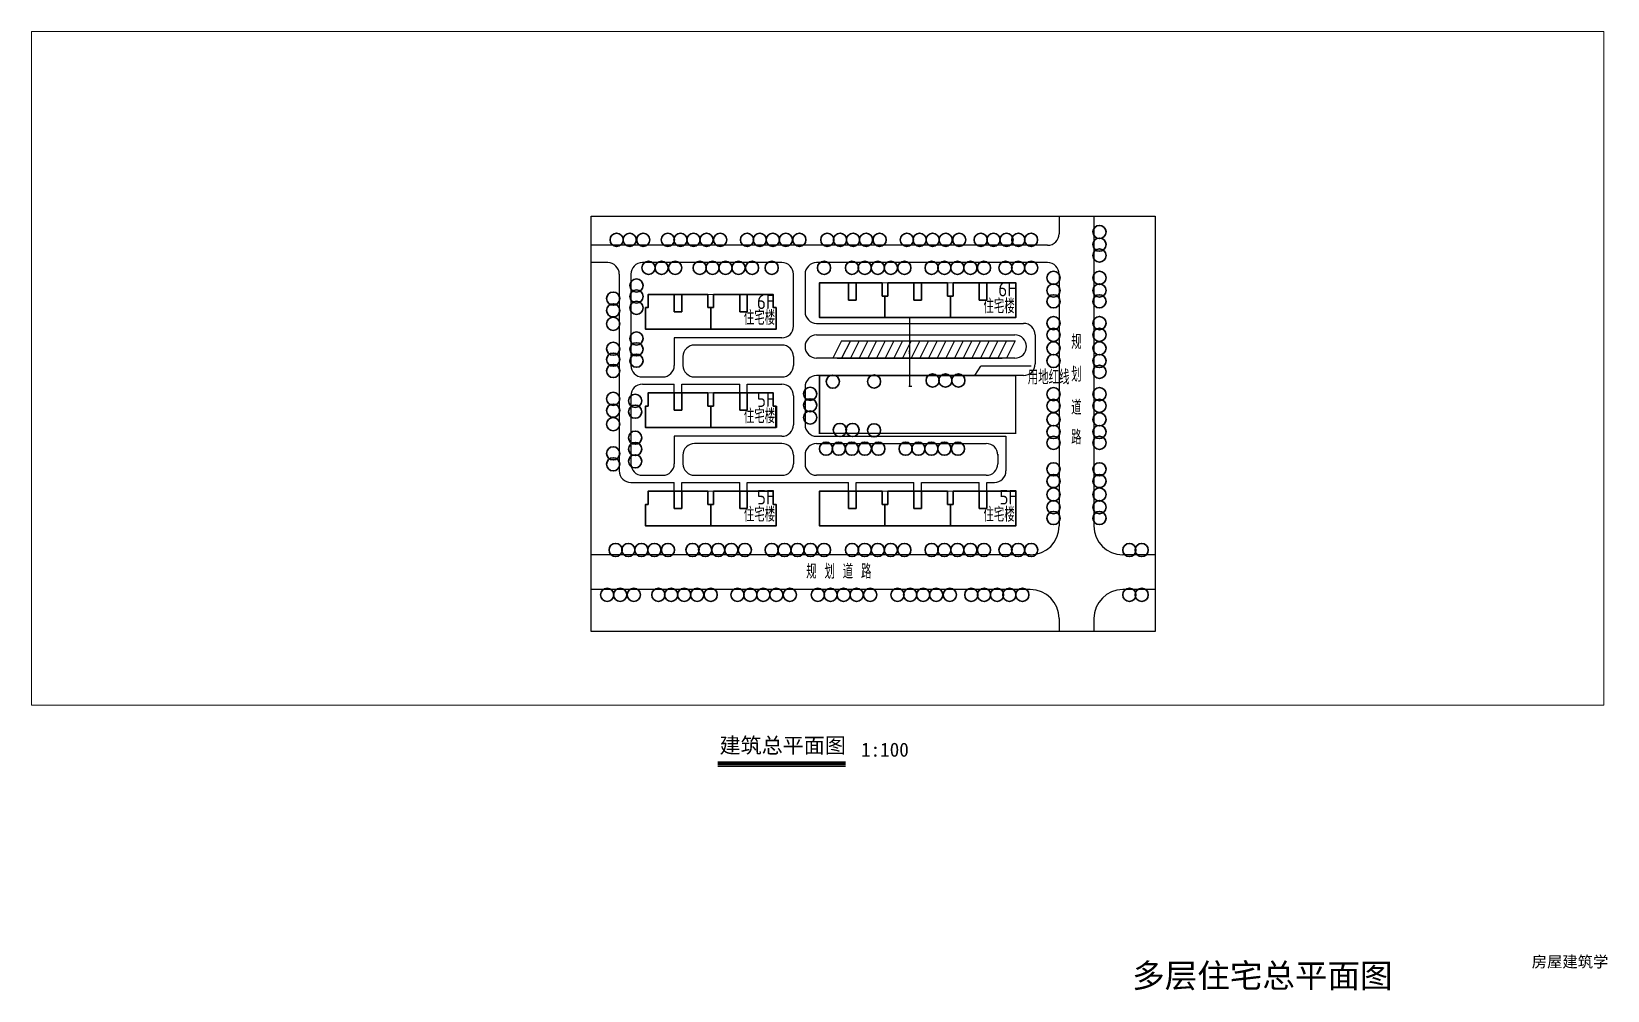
# Paper-space layout 'A' of a CAD drawing. Header units: millimetres. Extents: x 21 to 582, y 37 to 378.
# The model-space entities are those that its viewports show. They can reach past a viewport. Long polylines and large blocks are cut down to what shows.
import ezdxf

# ---------------------------------------------------------------- set-up
doc = ezdxf.new("R2010")
doc.units = ezdxf.units.MM
doc.header["$LTSCALE"] = 1000
doc.header["$MEASUREMENT"] = 0
doc.linetypes.add('DASH', pattern=[0.35, 0.25, -0.1])
doc.layers.get('0').update_dxf_attribs({"linetype": 'CONTINUOUS'})
doc.layers.get('Defpoints').update_dxf_attribs({"linetype": 'CONTINUOUS'})
for name, color, linetype in [('PUB_DIM', 3, 'CONTINUOUS'), ('PUB_TEXT', 7, 'CONTINUOUS'), ('PUB_TITLE', 8, 'CONTINUOUS'), ('用地红线', 1, 'DASH'), ('道路线', 4, 'CONTINUOUS')]:
    doc.layers.add(name, color=color, linetype=linetype)
doc.layers.add('原有建筑', color=6, linetype='CONTINUOUS', lineweight=30)
doc.layers.add('绿化', color=94, linetype='CONTINUOUS', lineweight=30)
doc.styles.add('FS', font='simfang.ttf')
doc.styles.get("Standard").update_dxf_attribs({"font": 'GBENOR', "bigfont": 'GBCBIG'})
doc.dimstyles.get("Standard").update_dxf_attribs({"dimscale": 100, "dimtxt": 3.5, "dimasz": 1, "dimexe": 2.5, "dimexo": 3, "dimgap": 1.5, "dimtad": 1, "dimdec": 0, "dimzin": 0, "dimdsep": 46, "dimtxsty": 'Standard', "dimblk": 'ARCHTICK', "dimcen": 0.09, "dimadec": 0, "dimazin": 0, "dimtfac": 1, "dimtdec": 0, "dimtix": 1, "dimtmove": 2, "dimatfit": 3, "dimfxl": 1, "dimtolj": 1, "dimtzin": 0, "dimarcsym": 0})

# ---------------------------------------------------------------- blocks, each defined once
blk = doc.blocks.new('_ArchTick')
at = {"color": 0, "linetype": 'ByBlock', "const_width": 0.4}
blk.add_lwpolyline([(-0.5, -0.5), (0.5, 0.5)], dxfattribs=at)
blk = doc.blocks.new('*D11')
at = {"color": 0, "lineweight": -2, "transparency": 16777216}
for p, q in [((323851, -17224), (321774, -17224)), ((322024, -17224), (322024, -41052)), ((322815, -41052), (321774, -41052))]:
    blk.add_line(p, q, dxfattribs=at)
at = {"layer": 'Defpoints', "color": 0, "transparency": 16777216}
for p in [(324151, -17224), (322024, -41052), (323115, -41052)]:
    blk.add_point(p, dxfattribs=at)
at = {"color": 0, "lineweight": -2, "transparency": 16777216, "xscale": 100, "yscale": 100, "zscale": 100}
for p, rotation in [((322024, -17224), 90), ((322024, -41052), 270)]:
    blk.add_blockref('_ArchTick', p, dxfattribs=dict(at, rotation=rotation))
at = {"color": 0, "transparency": 16777216, "insert": (321699, -29138), "char_height": 350, "attachment_point": 5, "rotation": 90}
blk.add_mtext('\\A1;23828', dxfattribs=at)

msp = doc.modelspace()

# ---------------------------------------------------------------- linework, layer by layer
for p, q in [((317442.5, -17224.4), (320924.7, -17224.4)), ((298560.1, -25224.4), (295560.1, -31224.4)), ((298560.1, -25224.4), (301560.1, -25224.4)), ((301560.1, -25224.4), (298560.1, -31224.4)), ((301560.1, -25224.4), (298560.1, -31224.4)), ((301560.1, -25224.4), (304560.1, -25224.4)), ((304560.1, -25224.4), (301560.1, -31224.4)), ((304560.1, -25224.4), (301560.1, -31224.4)), ((304560.1, -25224.4), (307560.1, -25224.4)), ((307560.1, -25224.4), (304560.1, -31224.4)), ((307560.1, -25224.4), (304560.1, -31224.4)), ((307560.1, -25224.4), (310560.1, -25224.4)), ((310560.1, -25224.4), (307560.1, -31224.4)), ((310560.1, -25224.4), (307560.1, -31224.4)), ((310560.1, -25224.4), (313560.1, -25224.4)), ((313560.1, -25224.4), (310560.1, -31224.4)), ((313560.1, -25224.4), (310560.1, -31224.4)), ((313560.1, -25224.4), (316560.1, -25224.4)), ((316560.1, -25224.4), (313560.1, -31224.4)), ((316560.1, -25224.4), (313560.1, -31224.4)), ((316560.1, -25224.4), (319560.1, -25224.4)), ((319560.1, -25224.4), (316560.1, -31224.4)), ((319560.1, -25224.4), (316560.1, -31224.4)), ((319560.1, -25224.4), (322560.1, -25224.4)), ((322560.1, -25224.4), (319560.1, -31224.4)), ((322560.1, -25224.4), (319560.1, -31224.4)), ((322560.1, -25224.4), (325560.1, -25224.4)), ((325560.1, -25224.4), (322560.1, -31224.4)), ((325560.1, -25224.4), (322560.1, -31224.4)), ((325560.1, -25224.4), (328560.1, -25224.4)), ((328560.1, -25224.4), (325560.1, -31224.4)), ((328560.1, -25224.4), (325560.1, -31224.4)), ((328560.1, -25224.4), (331560.1, -25224.4)), ((331560.1, -25224.4), (328560.1, -31224.4)), ((331560.1, -25224.4), (328560.1, -31224.4)), ((331560.1, -25224.4), (334560.1, -25224.4)), ((334560.1, -25224.4), (331560.1, -31224.4)), ((334560.1, -25224.4), (331560.1, -31224.4)), ((334560.1, -25224.4), (337560.1, -25224.4)), ((337560.1, -25224.4), (334560.1, -31224.4)), ((337560.1, -25224.4), (334560.1, -31224.4)), ((337560.1, -25224.4), (340560.1, -25224.4)), ((340560.1, -25224.4), (337560.1, -31224.4)), ((340560.1, -25224.4), (337560.1, -31224.4)), ((340560.1, -25224.4), (343560.1, -25224.4)), ((343560.1, -25224.4), (340560.1, -31224.4)), ((343560.1, -25224.4), (340560.1, -31224.4)), ((343560.1, -25224.4), (346560.1, -25224.4)), ((346560.1, -25224.4), (343560.1, -31224.4)), ((346560.1, -25224.4), (343560.1, -31224.4)), ((346560.1, -25224.4), (349560.1, -25224.4)), ((349560.1, -25224.4), (346560.1, -31224.4)), ((349560.1, -25224.4), (346560.1, -31224.4)), ((349560.1, -25224.4), (352560.1, -25224.4)), ((352560.1, -25224.4), (349560.1, -31224.4)), ((352560.1, -25224.4), (349560.1, -31224.4)), ((352560.1, -25224.4), (355560.1, -25224.4)), ((355560.1, -25224.4), (352560.1, -31224.4)), ((355560.1, -25224.4), (352560.1, -31224.4)), ((355560.1, -25224.4), (358560.1, -25224.4)), ((358560.1, -25224.4), (355560.1, -31224.4)), ((358560.1, -25224.4), (355560.1, -31224.4)), ((297060.1, -31224.4), (300060.1, -31224.4)), ((300060.1, -31224.4), (303060.1, -31224.4)), ((303060.1, -31224.4), (306060.1, -31224.4)), ((306060.1, -31224.4), (309060.1, -31224.4)), ((309060.1, -31224.4), (312060.1, -31224.4)), ((312060.1, -31224.4), (315060.1, -31224.4)), ((315060.1, -31224.4), (318060.1, -31224.4)), ((318060.1, -31224.4), (321060.1, -31224.4)), ((321060.1, -31224.4), (324060.1, -31224.4)), ((324060.1, -31224.4), (327060.1, -31224.4)), ((327060.1, -31224.4), (330060.1, -31224.4)), ((330060.1, -31224.4), (333060.1, -31224.4)), ((333060.1, -31224.4), (336060.1, -31224.4)), ((336060.1, -31224.4), (339060.1, -31224.4)), ((339060.1, -31224.4), (342060.1, -31224.4)), ((342060.1, -31224.4), (345060.1, -31224.4)), ((345060.1, -31224.4), (348060.1, -31224.4)), ((348060.1, -31224.4), (351060.1, -31224.4)), ((351060.1, -31224.4), (354060.1, -31224.4)), ((307114.8, -37224.4), (321514.8, -37224.4)), ((324714.8, -37224.4), (325542.5, -37224.4)), ((346574.6, -34008.2), (344437.6, -37224.4)), ((345714.9, -37224.4), (346142.5, -37224.4))]:
    msp.add_line(p, q)
msp.add_lwpolyline([(364039.8, -34008.2), (346621.3, -34008.2)])
at = {"layer": 'PUB_DIM'}
for p, q in [((312521.5, -17224.4), (305985.1, -17224.4)), ((312521.5, -77224.4), (305985.1, -77224.4))]:
    msp.add_line(p, q, dxfattribs=at)
at = {"layer": 'PUB_TITLE'}
for p, q in [((211952.5, 17849.1), (406952.5, 17849.1)), ((211952.5, -125650.9), (211952.5, 17849.1)), ((406952.5, 17849.1), (406952.5, -125650.9)), ((406952.5, -125650.9), (211952.5, -125650.9))]:
    msp.add_line(p, q, dxfattribs=at)
at = {"layer": '原有建筑'}
for p, q in [((290921.5, -5224.4), (312521.5, -5224.4)), ((290921.5, -17224.4), (290921.5, -5224.4)), ((300921.5, -11224.4), (300921.5, -5224.4)), ((303521.5, -11224.4), (303521.5, -5224.4)), ((312521.5, -9774.2), (312521.5, -5224.4)), ((314521.5, -9774.2), (314521.5, -5224.4)), ((314521.5, -5224.4), (335121.5, -5224.4)), ((323521.5, -11224.4), (323521.5, -5224.4)), ((326121.5, -11224.4), (326121.5, -5224.4)), ((335121.5, -9774.2), (335121.5, -5224.4)), ((337121.5, -9774.2), (337121.5, -5224.4)), ((337121.5, -5224.4), (358721.5, -5224.4)), ((346121.5, -11224.4), (346121.5, -5224.4)), ((348721.5, -11224.4), (348721.5, -5224.4)), ((358721.5, -5224.4), (358721.5, -17224.4)), ((231721.5, -9224.4), (252321.5, -9224.4)), ((231721.5, -13774.2), (231721.5, -9224.4)), ((240721.5, -15224.4), (240721.5, -9224.4)), ((243321.5, -15224.4), (243321.5, -9224.4)), ((252321.5, -13774.2), (252321.5, -9224.4)), ((254321.5, -9224.4), (274921.5, -9224.4)), ((254321.5, -13774.2), (254321.5, -9224.4)), ((263321.5, -15224.4), (263321.5, -9224.4)), ((265921.5, -15224.4), (265921.5, -9224.4)), ((274921.5, -13774.2), (274921.5, -9224.4)), ((312521.5, -9774.2), (314521.5, -9774.2)), ((313521.5, -17224.4), (313521.5, -9774.2)), ((337121.5, -9774.2), (335121.5, -9774.2)), ((336121.5, -17224.4), (336121.5, -9774.2)), ((358721.5, -17224.4), (358721.5, -9774.2)), ((230721.5, -21224.4), (230721.5, -13774.2)), ((230721.5, -13774.2), (231721.5, -13774.2)), ((243321.5, -15224.4), (240721.5, -15224.4)), ((254321.5, -13774.2), (252321.5, -13774.2)), ((253321.5, -21224.4), (253321.5, -13774.2)), ((263321.5, -15224.4), (265921.5, -15224.4)), ((275921.5, -13774.2), (274921.5, -13774.2)), ((275921.5, -13774.2), (275921.5, -21224.4)), ((275921.5, -21224.4), (275921.5, -13774.2)), ((275921.5, -21224.4), (275921.5, -13774.2)), ((300921.5, -11224.4), (303521.5, -11224.4)), ((326121.5, -11224.4), (323521.5, -11224.4)), ((346121.5, -11224.4), (348721.5, -11224.4)), ((275921.5, -21224.4), (230721.5, -21224.4)), ((358721.5, -17224.4), (290921.5, -17224.4)), ((231721.5, -43224.4), (252321.5, -43224.4)), ((231721.5, -47774.2), (231721.5, -43224.4)), ((240721.5, -49224.4), (240721.5, -43224.4)), ((243321.5, -49224.4), (243321.5, -43224.4)), ((252321.5, -47774.2), (252321.5, -43224.4)), ((254321.5, -43224.4), (274921.5, -43224.4)), ((254321.5, -47774.2), (254321.5, -43224.4)), ((263321.5, -49224.4), (263321.5, -43224.4)), ((265921.5, -49224.4), (265921.5, -43224.4)), ((274921.5, -43224.4), (274921.5, -47774.2)), ((230721.5, -55224.4), (230721.5, -47774.2)), ((230721.5, -47774.2), (231721.5, -47774.2)), ((254321.5, -47774.2), (252321.5, -47774.2)), ((253321.5, -55224.4), (253321.5, -47774.2)), ((274921.5, -47774.2), (275921.5, -47774.2)), ((243321.5, -49224.4), (240721.5, -49224.4)), ((263321.5, -49224.4), (265921.5, -49224.4)), ((275921.5, -55224.4), (230721.5, -55224.4)), ((231721.5, -77224.4), (252321.5, -77224.4)), ((231721.5, -81774.2), (231721.5, -77224.4)), ((240721.5, -83224.4), (240721.5, -77224.4)), ((243321.5, -83224.4), (243321.5, -77224.4)), ((252321.5, -81774.2), (252321.5, -77224.4)), ((254321.5, -77224.4), (274921.5, -77224.4)), ((254321.5, -81774.2), (254321.5, -77224.4)), ((263321.5, -83224.4), (263321.5, -77224.4)), ((265921.5, -83224.4), (265921.5, -77224.4)), ((274921.5, -81774.2), (274921.5, -77224.4)), ((290921.5, -77224.4), (312521.5, -77224.4)), ((290921.5, -89224.4), (290921.5, -77224.4)), ((300921.5, -83224.4), (300921.5, -77224.4)), ((303521.5, -83224.4), (303521.5, -77224.4)), ((312521.5, -81774.2), (312521.5, -77224.4)), ((314521.5, -77224.4), (335121.5, -77224.4)), ((314521.5, -81774.2), (314521.5, -77224.4)), ((323521.5, -83224.4), (323521.5, -77224.4)), ((326121.5, -83224.4), (326121.5, -77224.4)), ((335121.5, -81774.2), (335121.5, -77224.4)), ((337121.5, -77224.4), (358721.5, -77224.4)), ((337121.5, -81774.2), (337121.5, -77224.4)), ((346121.5, -83224.4), (346121.5, -77224.4)), ((348721.5, -83224.4), (348721.5, -77224.4)), ((358721.5, -77224.4), (358721.5, -89224.4)), ((230721.5, -89224.4), (230721.5, -81774.2)), ((230721.5, -81774.2), (231721.5, -81774.2)), ((243321.5, -83224.4), (240721.5, -83224.4)), ((254321.5, -81774.2), (252321.5, -81774.2)), ((253321.5, -89224.4), (253321.5, -81774.2)), ((263321.5, -83224.4), (265921.5, -83224.4)), ((275921.5, -81774.2), (274921.5, -81774.2)), ((275921.5, -81774.2), (275921.5, -89224.4)), ((275921.5, -89224.4), (275921.5, -81774.2)), ((275921.5, -89224.4), (275921.5, -81774.2)), ((300921.5, -83224.4), (303521.5, -83224.4)), ((312521.5, -81774.2), (314521.5, -81774.2)), ((313521.5, -89224.4), (313521.5, -81774.2)), ((326121.5, -83224.4), (323521.5, -83224.4)), ((337121.5, -81774.2), (335121.5, -81774.2)), ((336121.5, -89224.4), (336121.5, -81774.2)), ((346121.5, -83224.4), (348721.5, -83224.4)), ((358721.5, -89224.4), (358721.5, -81774.2)), ((275921.5, -89224.4), (230721.5, -89224.4)), ((358721.5, -89224.4), (290921.5, -89224.4))]:
    msp.add_line(p, q, dxfattribs=at)
at = {"layer": '原有建筑', "lineweight": 40}
for p, q in [((275921.5, -55224.4), (275921.5, -47774.2)), ((275921.5, -47774.2), (275921.5, -55224.4))]:
    msp.add_line(p, q, dxfattribs=at)
at = {"layer": '原有建筑', "const_width": 300}
for points in [[(290921.5, -5224.4), (358721.5, -5224.4), (358721.5, -17224.4), (290921.5, -17224.4)], [(231721.5, -13774.2), (231721.5, -9224.4), (274921.5, -9224.4), (274921.5, -13774.2), (275921.5, -13774.2), (275921.5, -21224.4), (230721.5, -21224.4), (230721.5, -13774.2)], [(231721.5, -47774.2), (231721.5, -43224.4), (274921.5, -43224.4), (274921.5, -47774.2), (275921.5, -47774.2), (275921.5, -55224.4), (230721.5, -55224.4), (230721.5, -47774.2)], [(231721.5, -81774.2), (231721.5, -77224.4), (274921.5, -77224.4), (274921.5, -81774.2), (275921.5, -81774.2), (275921.5, -89224.4), (230721.5, -89224.4), (230721.5, -81774.2)], [(290921.5, -77224.4), (358721.5, -77224.4), (358721.5, -89224.4), (290921.5, -89224.4)]]:
    msp.add_lwpolyline(points, close=True, dxfattribs=at)
at = {"layer": '用地红线', "ltscale": 10, "const_width": 500}
msp.add_lwpolyline([(358721.5, -37224.4), (290921.5, -37224.4), (290921.5, -57224.4), (358721.5, -57224.4, 0.4159351), (358721.5, -57224.4)], format="xyb", close=True, dxfattribs=at)
at = {"layer": '绿化'}
for centre in [(220808.9, 9631.6), (225307.1, 9631.6), (230000.8, 9631.6), (238485.5, 9631.6), (242885.9, 9631.6), (247384, 9631.6), (251882.2, 9631.6), (256575.9, 9631.6), (265852.2, 9631.6), (270252.5, 9631.6), (274750.7, 9631.6), (279248.8, 9631.6), (283942.5, 9631.6), (293598.6, 9631.6), (297999, 9631.6), (302497.1, 9631.6), (306995.3, 9631.6), (311689, 9631.6), (321108.2, 9631.6), (325508.6, 9631.6), (330006.7, 9631.6), (334504.9, 9631.6), (339198.6, 9631.6), (346619.6, 9631.6), (351020, 9631.6), (355518.1, 9631.6), (359613.4, 9631.6), (364013.8, 9631.6), (387635, 12353.6), (387635, 7992.3), (387635, 4232.5), (231838.3, -10.3), (236336.4, -10.3), (241030.2, -10.3), (249514.9, -10.3), (253915.3, -10.3), (258413.4, -10.3), (262911.5, -10.3), (267605.3, -10.3), (274388.2, -10.3), (292478.6, -10.3), (302134.7, -10.3), (306535, -10.3), (311033.2, -10.3), (315531.3, -10.3), (320225, -10.3), (329644.3, -10.3), (334044.7, -10.3), (338542.8, -10.3), (343040.9, -10.3), (347734.6, -10.3), (355155.7, -10.3), (359556, -10.3), (364054.2, -10.3), (227649.4, -6160.3), (371773.2, -3485.2), (387635, -3485.2), (219604.2, -10662.9), (227649.4, -9920), (371773.2, -7846.5), (371773.2, -11606.3), (387635, -7846.5), (387635, -11606.3), (219604.2, -14723.4), (227649.4, -13845.4), (219604.2, -19385.6), (371773.2, -19120.7), (371773.2, -23181.3), (387635, -19120.7), (387635, -23181.3), (219604.2, -27988.8), (227649.4, -24424.6), (227649.4, -28184.4), (371773.2, -27843.4), (387635, -27843.4), (219604.2, -31748.6), (227649.4, -32109.7), (371773.2, -32204.8), (387635, -32204.8), (219604.2, -35674), (295504.2, -39349.6), (309761.8, -39291.4), (330000.7, -38945), (334401.1, -38945), (338899.2, -38945), (387635, -35964.6), (219604.2, -45311.8), (287666.6, -43591.9), (371773.2, -43662.1), (387635, -43662.1), (219604.2, -49372.4), (227218.6, -45981.6), (227218.6, -49741.4), (287666.6, -47517.2), (371773.2, -47722.6), (387635, -47722.6), (219604.2, -54034.5), (287666.6, -51761.8), (297931.9, -56051), (302332.2, -56051), (309761.8, -56163.2), (371773.2, -52384.8), (387635, -52384.8), (227218.6, -58719.5), (371773.2, -56746.1), (371773.2, -60505.9), (387635, -56746.1), (387635, -60505.9), (219604.2, -64151.7), (227218.6, -62644.8), (227218.6, -66889.4), (293156.9, -62520.9), (297557.3, -62520.9), (302055.4, -62520.9), (306553.6, -62520.9), (311247.3, -62520.9), (320666.6, -62520.9), (325066.9, -62520.9), (329565.1, -62520.9), (334063.2, -62520.9), (338756.9, -62520.9), (219604.2, -67911.5), (371773.2, -69647), (387635, -69647), (371773.2, -73707.6), (371773.2, -78369.7), (387635, -73707.6), (387635, -78369.7), (371773.2, -82731.1), (387635, -82731.1), (371773.2, -86490.9), (387635, -86490.9), (220446.5, -97515.1), (224846.8, -97515.1), (229345, -97515.1), (233843.1, -97515.1), (238536.8, -97515.1), (247021.6, -97515.1), (251421.9, -97515.1), (255920.1, -97515.1), (260418.2, -97515.1), (265111.9, -97515.1), (274388.2, -97515.1), (278788.6, -97515.1), (283286.7, -97515.1), (287784.9, -97515.1), (292478.6, -97515.1), (302134.7, -97515.1), (306535, -97515.1), (311033.2, -97515.1), (315531.3, -97515.1), (320225, -97515.1), (329644.3, -97515.1), (334044.7, -97515.1), (338542.8, -97515.1), (343040.9, -97515.1), (347734.6, -97515.1), (355155.7, -97515.1), (359556, -97515.1), (364054.2, -97515.1), (397973.6, -97546.3), (402238.1, -97546.3), (217545.3, -113005.6), (222043.5, -113005.6), (226737.2, -113005.6), (235221.9, -113005.6), (239622.3, -113005.6), (244120.4, -113005.6), (248618.6, -113005.6), (253312.3, -113005.6), (262588.6, -113005.6), (266988.9, -113005.6), (271487.1, -113005.6), (275985.2, -113005.6), (280678.9, -113005.6), (290335, -113005.6), (294735.4, -113005.6), (299233.5, -113005.6), (303731.7, -113005.6), (308425.4, -113005.6), (317844.6, -113005.6), (322245, -113005.6), (326743.1, -113005.6), (331241.3, -113005.6), (335935, -113005.6), (343356, -113005.6), (347756.4, -113005.6), (352254.5, -113005.6), (356519, -113005.6), (361017.2, -113005.6), (397973.6, -113005.6), (402238.1, -113005.6)]:
    msp.add_circle(centre, 2275.9, dxfattribs=at)
at = {"layer": '道路线'}
for p, q in [((373721.5, 17849.1), (373721.5, 11775.6)), ((385721.5, 17849.1), (385721.5, -89224.4)), ((369721.5, 7775.6), (211952.5, 7775.6)), ((217721.5, 1775.6), (211952.5, 1775.6)), ((277921.5, 1775.6), (229721.5, 1775.6)), ((369721.5, 1775.6), (289921.5, 1775.6)), ((221721.5, -2224.4), (221721.5, -70224.4)), ((225721.5, -2224.4), (225721.5, -33724.4)), ((281921.5, -20224.4), (281921.5, -2224.4)), ((285921.5, -2224.4), (285921.5, -15224.4)), ((373721.5, -2224.4), (373721.5, -89224.4)), ((289921.5, -19224.4), (361417.8, -19224.4)), ((277921.5, -24224.4), (240721.5, -24224.4)), ((240721.5, -24224.4), (240721.5, -33724.4)), ((277921.5, -26724.4), (247721.5, -26724.4)), ((289921.5, -23224.4), (358422.4, -23224.4)), ((365417.8, -23224.4), (365417.8, -33224.4)), ((243721.5, -30466.2), (243721.5, -33724.4)), ((281921.5, -30724.4), (281921.5, -33724.4)), ((358422.4, -31224.4), (289921.5, -31224.4)), ((229721.5, -37724.4), (236721.5, -37724.4)), ((247721.5, -37724.4), (277921.5, -37724.4)), ((304228.4, -37224.4), (289921.5, -37224.4)), ((343356.1, -37224.4), (325542.5, -37224.4)), ((351342.5, -37224.4), (346142.5, -37224.4)), ((361417.8, -37224.4), (351342.5, -37224.4)), ((229721.5, -40224.4), (240721.5, -40224.4)), ((240721.5, -43224.4), (240721.5, -40224.4)), ((243321.5, -43224.4), (243321.5, -40224.4)), ((243321.5, -40224.4), (263321.5, -40224.4)), ((263321.5, -43224.4), (263321.5, -40224.4)), ((265921.5, -40224.4), (277921.5, -40224.4)), ((265921.5, -43224.4), (265921.5, -40224.4)), ((285921.5, -41224.4), (285921.5, -54854.3)), ((225721.5, -44224.4), (225721.5, -67724.4)), ((281921.5, -44224.4), (281921.5, -54224.4)), ((285921.5, -44224.4), (285921.5, -54224.4)), ((277921.5, -58224.4), (240721.5, -58224.4)), ((240721.5, -58224.4), (240721.5, -67724.4)), ((289921.5, -58224.4), (314342.5, -58224.4)), ((314342.5, -58224.4), (338142.5, -58224.4)), ((338142.5, -58224.4), (355342.5, -58224.4)), ((355342.5, -58224.4), (355342.5, -70224.4)), ((243721.5, -64466.2), (243721.5, -67724.4)), ((277921.5, -60724.4), (247721.5, -60724.4)), ((281921.5, -64724.4), (281921.5, -67724.4)), ((285921.5, -64724.4), (285921.5, -67724.4)), ((289921.5, -60724.4), (348514.1, -60724.4)), ((352514.1, -64466.2), (352514.1, -67724.4)), ((225721.5, -74224.4), (240721.5, -74224.4)), ((229721.5, -71724.4), (236721.5, -71724.4)), ((240721.5, -77224.4), (240721.5, -74224.4)), ((243321.5, -77224.4), (243321.5, -74224.4)), ((243321.5, -74224.4), (263321.5, -74224.4)), ((247721.5, -71724.4), (277921.5, -71724.4)), ((263321.5, -77224.4), (263321.5, -74224.4)), ((265921.5, -77224.4), (265921.5, -74224.4)), ((265921.5, -74224.4), (300921.5, -74224.4)), ((348514.1, -71724.4), (289921.5, -71724.4)), ((300921.5, -77224.4), (300921.5, -74224.4)), ((303521.5, -74224.4), (323521.5, -74224.4)), ((303521.5, -77224.4), (303521.5, -74224.4)), ((323521.5, -77224.4), (323521.5, -74224.4)), ((326121.5, -77224.4), (326121.5, -74224.4)), ((326121.5, -74224.4), (346121.5, -74224.4)), ((346121.5, -77224.4), (346121.5, -74224.4)), ((348721.5, -77224.4), (348721.5, -74224.4)), ((348721.5, -74224.4), (351342.5, -74224.4)), ((363721.5, -99224.4), (211952.5, -99224.4)), ((406952.5, -99224.4), (395721.5, -99224.4)), ((363721.5, -111224.4), (211952.5, -111224.4)), ((406952.5, -111224.4), (395721.5, -111224.4)), ((373721.5, -121224.4), (373721.5, -125650.9)), ((385721.5, -121224.4), (385721.5, -125650.9))]:
    msp.add_line(p, q, dxfattribs=at)
for centre, radius, start, end in [((369721.5, 11775.6), 4000, 270, 0), ((217721.5, -2224.4), 4000, 0, 90), ((229721.5, -2224.4), 4000, 90, 180), ((277921.5, -2224.4), 4000, 360, 90), ((289921.5, -2224.4), 4000, 90, 180), ((369721.5, -2224.4), 4000, 0, 90), ((289921.5, -15224.4), 4000, 180, 270), ((277921.5, -20224.4), 4000, 270, 0), ((361417.8, -23224.4), 4000, 0, 90), ((247721.5, -30724.4), 4000, 90, 180), ((277921.5, -30724.4), 4000, 0, 90), ((289921.5, -27224.4), 4000, 90, 180), ((289921.5, -27224.4), 4000, 180, 270), ((358422.4, -27224.4), 4000, 0, 90), ((358422.4, -27224.4), 4000, 270, 0), ((229721.5, -33724.4), 4000, 180, 270), ((236721.5, -33724.4), 4000, 270, 0), ((247721.5, -33724.4), 4000, 180, 270), ((277921.5, -33724.4), 4000, 270, 0), ((289921.5, -41224.4), 4000, 90, 180), ((361417.8, -33224.4), 4000, 270, 0), ((229721.5, -44224.4), 4000, 90, 180), ((277921.5, -44224.4), 4000, 360, 90), ((277921.5, -54224.4), 4000, 270, 0), ((289921.5, -54224.4), 4000, 180, 270), ((247721.5, -64724.4), 4000, 90, 180), ((277921.5, -64724.4), 4000, 0, 90), ((289921.5, -64724.4), 4000, 90, 180), ((348514.1, -64724.4), 4000, 0, 90), ((225721.5, -70224.4), 4000, 180, 270), ((229721.5, -67724.4), 4000, 180, 270), ((236721.5, -67724.4), 4000, 270, 0), ((247721.5, -67724.4), 4000, 180, 270), ((277921.5, -67724.4), 4000, 270, 0), ((289921.5, -67724.4), 4000, 180, 270), ((348514.1, -67724.4), 4000, 270, 360), ((351342.5, -70224.4), 4000, 270, 0), ((363721.5, -89224.4), 10000, 270, 0), ((395721.5, -89224.4), 10000, 180, 270), ((363721.5, -121224.4), 10000, 0, 90), ((395721.5, -121224.4), 10000, 90, 180)]:
    msp.add_arc(centre, radius, start, end, dxfattribs=at)

# ---------------------------------------------------------------- block references
at = {"xscale": 100, "yscale": 100, "zscale": 100}
for p, rotation in [((320674.7, -17224.4), 90), ((275921.5, -47645), 180)]:
    msp.add_blockref('_ArchTick', p, dxfattribs=dict(at, rotation=rotation))

# ---------------------------------------------------------------- texts
at = {"layer": 'PUB_TEXT'}
for s, p in [('规', (377869.8, -28125.8)), ('划', (377869.8, -39343.1)), ('道', (377869.8, -50799)), ('路', (377869.8, -61061.6))]:
    msp.add_text(s, height=5000, dxfattribs=at).set_placement(p)
at = {"layer": 'PUB_TEXT', "char_height": 5000, "attachment_point": 1}
for s, insert, width in [('6F', (352708.1, -4889.6), 16133.295), ('6F', (269300.9, -9271.9), 16133.295), ('住宅楼', (347562.4, -10767), 16133.295), ('住宅楼', (264762.4, -14767), 16133.295), ('5F', (269300.9, -43087.3), 16133.295), ('住宅楼', (264762.4, -48767), 16133.295), ('5F', (269300.9, -76775.2), 16133.295), ('5F', (353100.9, -76775.2), 16133.295), ('住宅楼', (264762.4, -82767), 16133.295), ('住宅楼', (347562.4, -82767), 16133.295), ('规 划 道 路', (286297.8, -102457.2), 28531.301)]:
    msp.add_mtext(s, dxfattribs=dict(at, insert=insert, width=width))
at = {"layer": 'PUB_TEXT', "insert": (362883.3, -35326.2), "char_height": 5000, "attachment_point": 1}
msp.add_mtext('用地红线', dxfattribs=at)

# ---------------------------------------------------------------- dimensions: what is measured, and where the dimension line sits
dim = msp.add_linear_dim(base=(322024.2, -41052), p1=(324151.5, -17224.4), p2=(323114.8, -41052), angle=90, dimstyle='Standard')
dim.commit()
dim.dimension.update_dxf_attribs({"geometry": '*D11', "text_midpoint": (321699.2, -29138.2)})

psp = doc.layouts.new('A')

# ---------------------------------------------------------------- linework, layer by layer
at = {"lineweight": 100}
psp.add_line((265.3, 117.51), (310.75, 117.51), dxfattribs=at)
psp.add_line((265.3, 116.51), (310.75, 116.51))

# ---------------------------------------------------------------- texts
at = {"attachment_point": 5, "style": 'FS'}
for s, width, insert, char_height in [('建筑总平面图', 47.8217, (288.38, 123.57), 5.5), ('1:100', 29.4641, (324.79, 122.31), 5), ('多层住宅总平面图', 141.4141, (459.23, 41.34), 8.5), ('房屋建筑学', 35.3535, (568.82, 46.59), 4)]:
    psp.add_mtext_dynamic_manual_height_columns(s, width=width, gutter_width=1750, heights=[0], dxfattribs=dict(at, insert=insert, char_height=char_height))

# ---------------------------------------------------------------- viewports
at = {"layer": 'Defpoints', "view_target_point": (31900, 5846.56)}
psp.add_viewport(center=(300.81, 258.15), size=(560, 240), view_center_point=(258350.07, -40632.09), view_height=232832.141, dxfattribs=at)

doc.saveas('drawing.dxf')
